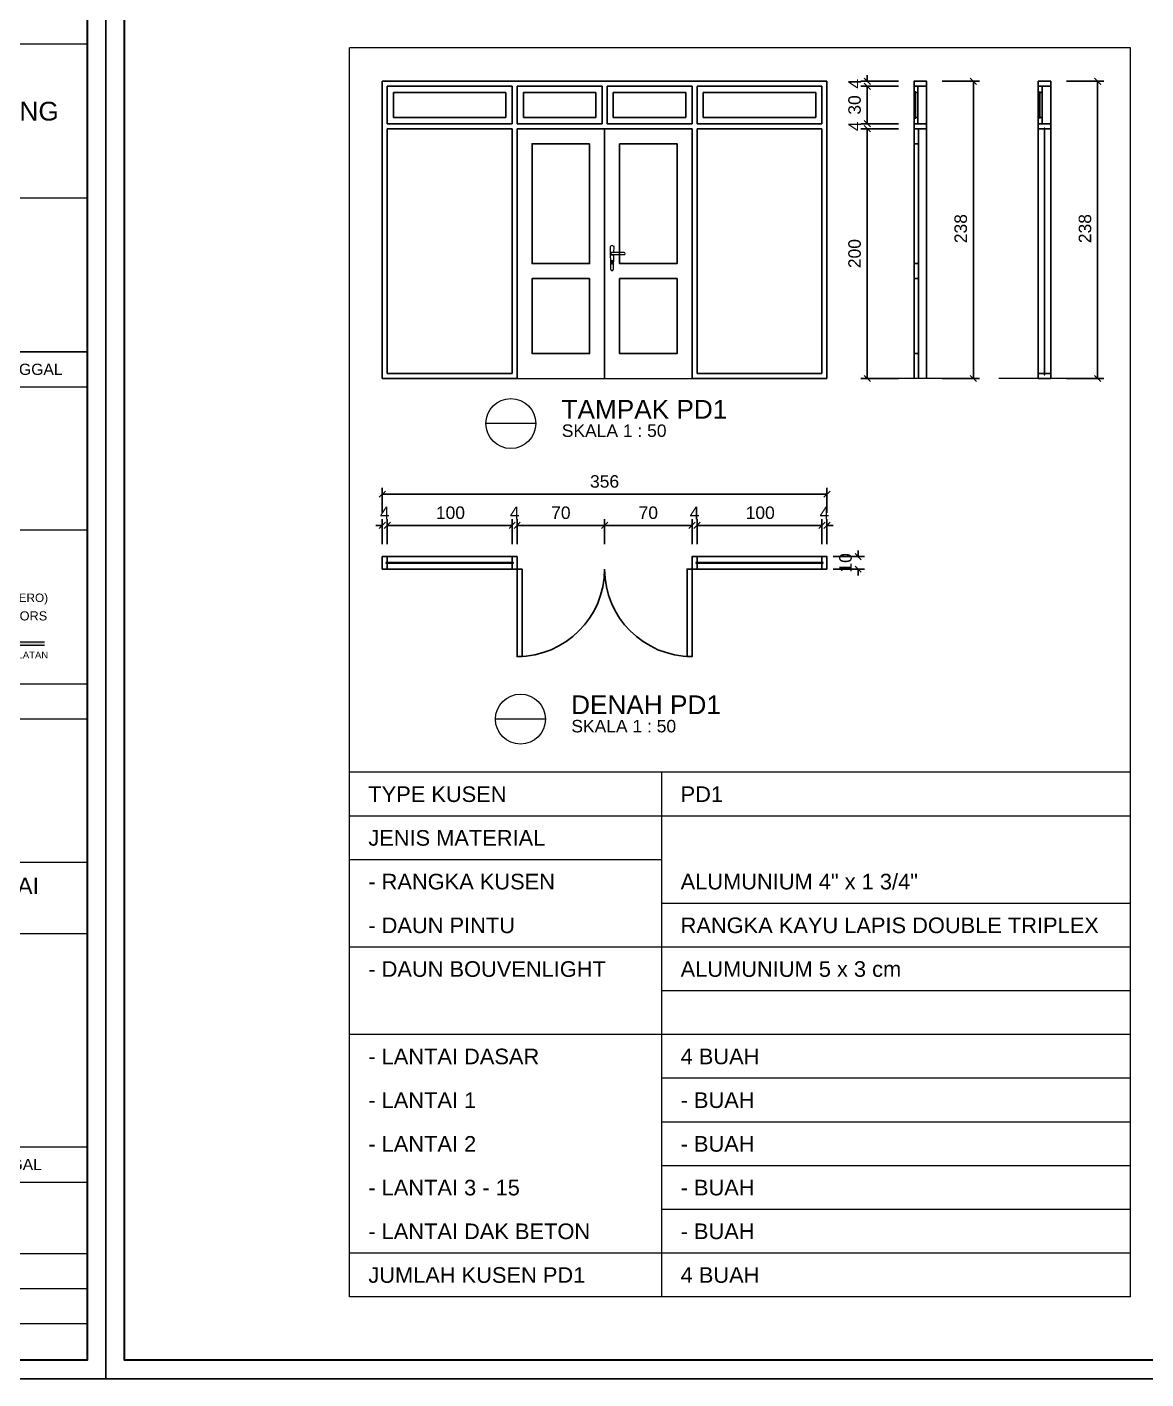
# Model space of a CAD drawing. Header units: millimetres. Extents: x -108 to 357, y -17 to 192.
# Drawn here: x 292.38 to 310.29, y -16.96 to 4.69 of the extents above; entities that cross this region are included whole.
import ezdxf
from ezdxf.enums import TextEntityAlignment as Align

# ---------------------------------------------------------------- set-up
doc = ezdxf.new("R2010")
doc.units = ezdxf.units.MM
doc.layers.get('defpoints').update_dxf_attribs({"color": 1})
for name, color, linetype, lineweight in [('ars', 11, 'Continuous', 0), ('KACA', 151, 'Continuous', 5), ('KOP', 7, 'Continuous', 20), ('KOP GARIS', 1, 'Continuous', 30), ('lan', 7, 'Continuous', 15), ('NOT', 7, 'Continuous', 20), ('u', 6, 'Continuous', 20)]:
    doc.layers.add(name, color=color, linetype=linetype, lineweight=lineweight)
doc.layers.add('Kusen', color=30, linetype='Continuous')
doc.styles.add('BOLD', font='arial.ttf')
doc.styles.get("Standard").update_dxf_attribs({"font": 'arial.ttf'})
doc.dimstyles.new('SK-50', dxfattribs={"dimscale": 0, "dimtxt": 0.2, "dimasz": 0.1, "dimexe": 0.1, "dimexo": 0, "dimgap": 0.1, "dimtad": 1, "dimdec": 0, "dimlfac": 50, "dimzin": 0, "dimdsep": 46, "dimtxsty": 'Standard', "dimblk": 'OBLIQUE', "dimcen": 0.09, "dimclrd": 256, "dimclre": 256, "dimclrt": 256, "dimadec": 0, "dimazin": 0, "dimtfac": 1, "dimtdec": 0, "dimtofl": 0, "dimtmove": 0, "dimatfit": 3, "dimldrblk": 'OBLIQUE', "dimfxl": 0, "dimtolj": 1, "dimtzin": 0, "dimarcsym": 0})

# ---------------------------------------------------------------- blocks, each defined once
blk = doc.blocks.new('P-70-DOBLE')
at = {"layer": 'Kusen'}
for points in [[(102.301, -17.94), (102.341, -17.94), (102.341, -18.04), (102.301, -18.04)], [(103.781, -17.94), (103.741, -17.94), (103.741, -18.04), (103.781, -18.04)], [(102.341, -18.04), (102.381, -18.04), (102.381, -18.74), (102.341, -18.74)], [(103.741, -18.04), (103.701, -18.04), (103.701, -18.74), (103.741, -18.74)]]:
    blk.add_lwpolyline(points, close=True, dxfattribs=at)
for centre, start, end in [((102.341, -18.04), 270, 360), ((103.741, -18.04), 180, 270)]:
    blk.add_arc(centre, 0.7, start, end, dxfattribs=at)
blk = doc.blocks.new('_Oblique')
at = {"color": 0, "linetype": 'ByBlock', "lineweight": -2}
blk.add_line((-0.5, -0.5), (0.5, 0.5), dxfattribs=at)
blk = doc.blocks.new('*D621')
at = {"layer": 'defpoints', "color": 0}
for p in [(305.186, -3.296), (305.106, -3.596), (305.186, -3.596)]:
    blk.add_point(p, dxfattribs=at)
at = {"layer": 'u', "lineweight": -2}
for p, q in [((305.106, -3.596), (305.106, -3.196)), ((305.186, -3.596), (305.186, -3.196)), ((305.106, -3.296), (305.006, -3.296)), ((305.186, -3.296), (305.286, -3.296))]:
    blk.add_line(p, q, dxfattribs=at)
at = {"layer": 'u', "lineweight": -2, "xscale": 0.1, "yscale": 0.1, "zscale": 0.1}
blk.add_blockref('_Oblique', (305.106, -3.296), dxfattribs=at)
at = {"layer": 'u', "lineweight": -2, "xscale": 0.1, "yscale": 0.1, "zscale": 0.1, "rotation": 180}
blk.add_blockref('_Oblique', (305.186, -3.296), dxfattribs=at)
at = {"layer": 'u', "insert": (305.146, -3.096), "char_height": 0.2, "attachment_point": 5}
blk.add_mtext('\\A1;4', dxfattribs=at)
blk = doc.blocks.new('*D306')
at = {"layer": 'defpoints', "color": 0}
for p in [(305.186, -2.796), (298.066, -3.096), (305.186, -3.096)]:
    blk.add_point(p, dxfattribs=at)
at = {"layer": 'u', "lineweight": -2}
for p, q in [((298.066, -3.096), (298.066, -2.696)), ((298.066, -2.796), (305.186, -2.796)), ((305.186, -3.096), (305.186, -2.696))]:
    blk.add_line(p, q, dxfattribs=at)
at = {"layer": 'u', "lineweight": -2, "xscale": 0.1, "yscale": 0.1, "zscale": 0.1, "rotation": 180}
blk.add_blockref('_Oblique', (298.066, -2.796), dxfattribs=at)
at = {"layer": 'u', "lineweight": -2, "xscale": 0.1, "yscale": 0.1, "zscale": 0.1}
blk.add_blockref('_Oblique', (305.186, -2.796), dxfattribs=at)
at = {"layer": 'u', "insert": (301.626, -2.593), "char_height": 0.2, "attachment_point": 5}
blk.add_mtext('\\A1;356', dxfattribs=at)
blk = doc.blocks.new('*D307')
at = {"layer": 'defpoints', "color": 0}
for p in [(305.286, -3.796), (305.286, -3.996), (305.686, -3.996)]:
    blk.add_point(p, dxfattribs=at)
at = {"layer": 'u', "lineweight": -2}
for p, q in [((305.286, -3.796), (305.786, -3.796)), ((305.686, -3.796), (305.686, -3.696)), ((305.286, -3.996), (305.786, -3.996)), ((305.686, -3.996), (305.686, -4.096))]:
    blk.add_line(p, q, dxfattribs=at)
at = {"layer": 'u', "lineweight": -2, "xscale": 0.1, "yscale": 0.1, "zscale": 0.1}
for p, rotation in [((305.686, -3.796), 270), ((305.686, -3.996), 90)]:
    blk.add_blockref('_Oblique', p, dxfattribs=dict(at, rotation=rotation))
at = {"layer": 'u', "insert": (305.484, -3.896), "char_height": 0.2, "attachment_point": 5, "rotation": 90}
blk.add_mtext('\\A1;10', dxfattribs=at)
blk = doc.blocks.new('*D622')
at = {"layer": 'defpoints', "color": 0}
for p in [(298.146, -3.296), (298.066, -3.596), (298.146, -3.596)]:
    blk.add_point(p, dxfattribs=at)
at = {"layer": 'u', "lineweight": -2}
for p, q in [((298.066, -3.596), (298.066, -3.196)), ((298.146, -3.596), (298.146, -3.196)), ((298.066, -3.296), (297.966, -3.296)), ((298.146, -3.296), (298.246, -3.296))]:
    blk.add_line(p, q, dxfattribs=at)
at = {"layer": 'u', "lineweight": -2, "xscale": 0.1, "yscale": 0.1, "zscale": 0.1}
blk.add_blockref('_Oblique', (298.066, -3.296), dxfattribs=at)
at = {"layer": 'u', "lineweight": -2, "xscale": 0.1, "yscale": 0.1, "zscale": 0.1, "rotation": 180}
blk.add_blockref('_Oblique', (298.146, -3.296), dxfattribs=at)
at = {"layer": 'u', "insert": (298.106, -3.096), "char_height": 0.2, "attachment_point": 5}
blk.add_mtext('\\A1;4', dxfattribs=at)
blk = doc.blocks.new('Ndtpd')
blk.add_line((0.747, 0), (-0.747, 0))
blk.add_circle((0, 0), 0.747)
at = {"flags": 4}
for tag, height, p in [('NO', 0.5, (0, 0.148)), ('NOLBR', 0.3, (0, -0.398))]:
    blk.add_attdef(tag, text='', height=height, dxfattribs=at).set_placement(p, align=Align.CENTER)
for tag, p, height in [('NDTPD', (1.516, 0.148), 0.5), ('SKALA', (1.523, -0.398), 0.3)]:
    blk.add_attdef(tag, p, '', height=height, dxfattribs=at)
blk = doc.blocks.new('*D308')
at = {"layer": 'defpoints', "color": 0}
for p in [(303.026, -3.296), (301.626, -3.596), (303.026, -3.596)]:
    blk.add_point(p, dxfattribs=at)
at = {"layer": 'u', "lineweight": -2}
for p, q in [((301.626, -3.596), (301.626, -3.196)), ((303.026, -3.596), (303.026, -3.196)), ((301.626, -3.296), (303.026, -3.296))]:
    blk.add_line(p, q, dxfattribs=at)
at = {"layer": 'u', "lineweight": -2, "xscale": 0.1, "yscale": 0.1, "zscale": 0.1, "rotation": 180}
blk.add_blockref('_Oblique', (301.626, -3.296), dxfattribs=at)
at = {"layer": 'u', "lineweight": -2, "xscale": 0.1, "yscale": 0.1, "zscale": 0.1}
blk.add_blockref('_Oblique', (303.026, -3.296), dxfattribs=at)
at = {"layer": 'u', "insert": (302.326, -3.094), "char_height": 0.2, "attachment_point": 5}
blk.add_mtext('\\A1;70', dxfattribs=at)
blk = doc.blocks.new('*D623')
at = {"layer": 'defpoints', "color": 0}
for p in [(303.106, -3.296), (303.026, -3.596), (303.106, -3.596)]:
    blk.add_point(p, dxfattribs=at)
at = {"layer": 'u', "lineweight": -2}
for p, q in [((303.026, -3.596), (303.026, -3.196)), ((303.106, -3.596), (303.106, -3.196)), ((303.026, -3.296), (302.926, -3.296)), ((303.106, -3.296), (303.206, -3.296))]:
    blk.add_line(p, q, dxfattribs=at)
at = {"layer": 'u', "lineweight": -2, "xscale": 0.1, "yscale": 0.1, "zscale": 0.1}
blk.add_blockref('_Oblique', (303.026, -3.296), dxfattribs=at)
at = {"layer": 'u', "lineweight": -2, "xscale": 0.1, "yscale": 0.1, "zscale": 0.1, "rotation": 180}
blk.add_blockref('_Oblique', (303.106, -3.296), dxfattribs=at)
at = {"layer": 'u', "insert": (303.066, -3.096), "char_height": 0.2, "attachment_point": 5}
blk.add_mtext('\\A1;4', dxfattribs=at)
blk = doc.blocks.new('*D312')
at = {"layer": 'defpoints', "color": 0}
for p in [(300.146, -3.296), (298.146, -3.596), (300.146, -3.596)]:
    blk.add_point(p, dxfattribs=at)
at = {"layer": 'u', "lineweight": -2}
for p, q in [((298.146, -3.596), (298.146, -3.196)), ((300.146, -3.596), (300.146, -3.196)), ((298.146, -3.296), (300.146, -3.296))]:
    blk.add_line(p, q, dxfattribs=at)
at = {"layer": 'u', "lineweight": -2, "xscale": 0.1, "yscale": 0.1, "zscale": 0.1, "rotation": 180}
blk.add_blockref('_Oblique', (298.146, -3.296), dxfattribs=at)
at = {"layer": 'u', "lineweight": -2, "xscale": 0.1, "yscale": 0.1, "zscale": 0.1}
blk.add_blockref('_Oblique', (300.146, -3.296), dxfattribs=at)
at = {"layer": 'u', "insert": (299.158, -3.094), "char_height": 0.2, "attachment_point": 5}
blk.add_mtext('\\A1;100', dxfattribs=at)
blk = doc.blocks.new('*D624')
at = {"layer": 'defpoints', "color": 0}
for p in [(300.226, -3.296), (300.146, -3.596), (300.226, -3.596)]:
    blk.add_point(p, dxfattribs=at)
at = {"layer": 'u', "lineweight": -2}
for p, q in [((300.146, -3.596), (300.146, -3.196)), ((300.226, -3.596), (300.226, -3.196)), ((300.146, -3.296), (300.046, -3.296)), ((300.226, -3.296), (300.326, -3.296))]:
    blk.add_line(p, q, dxfattribs=at)
at = {"layer": 'u', "lineweight": -2, "xscale": 0.1, "yscale": 0.1, "zscale": 0.1}
blk.add_blockref('_Oblique', (300.146, -3.296), dxfattribs=at)
at = {"layer": 'u', "lineweight": -2, "xscale": 0.1, "yscale": 0.1, "zscale": 0.1, "rotation": 180}
blk.add_blockref('_Oblique', (300.226, -3.296), dxfattribs=at)
at = {"layer": 'u', "insert": (300.186, -3.096), "char_height": 0.2, "attachment_point": 5}
blk.add_mtext('\\A1;4', dxfattribs=at)
blk = doc.blocks.new('*D313')
at = {"layer": 'defpoints', "color": 0}
for p in [(301.626, -3.296), (300.226, -3.596), (301.626, -3.596)]:
    blk.add_point(p, dxfattribs=at)
at = {"layer": 'u', "lineweight": -2}
for p, q in [((300.226, -3.596), (300.226, -3.196)), ((301.626, -3.596), (301.626, -3.196)), ((300.226, -3.296), (301.626, -3.296))]:
    blk.add_line(p, q, dxfattribs=at)
at = {"layer": 'u', "lineweight": -2, "xscale": 0.1, "yscale": 0.1, "zscale": 0.1, "rotation": 180}
blk.add_blockref('_Oblique', (300.226, -3.296), dxfattribs=at)
at = {"layer": 'u', "lineweight": -2, "xscale": 0.1, "yscale": 0.1, "zscale": 0.1}
blk.add_blockref('_Oblique', (301.626, -3.296), dxfattribs=at)
at = {"layer": 'u', "insert": (300.926, -3.094), "char_height": 0.2, "attachment_point": 5}
blk.add_mtext('\\A1;70', dxfattribs=at)
blk = doc.blocks.new('*D315')
at = {"layer": 'defpoints', "color": 0}
for p in [(305.106, -3.296), (303.106, -3.596), (305.106, -3.596)]:
    blk.add_point(p, dxfattribs=at)
at = {"layer": 'u', "lineweight": -2}
for p, q in [((303.106, -3.596), (303.106, -3.196)), ((305.106, -3.596), (305.106, -3.196)), ((303.106, -3.296), (305.106, -3.296))]:
    blk.add_line(p, q, dxfattribs=at)
at = {"layer": 'u', "lineweight": -2, "xscale": 0.1, "yscale": 0.1, "zscale": 0.1, "rotation": 180}
blk.add_blockref('_Oblique', (303.106, -3.296), dxfattribs=at)
at = {"layer": 'u', "lineweight": -2, "xscale": 0.1, "yscale": 0.1, "zscale": 0.1}
blk.add_blockref('_Oblique', (305.106, -3.296), dxfattribs=at)
at = {"layer": 'u', "insert": (304.118, -3.094), "char_height": 0.2, "attachment_point": 5}
blk.add_mtext('\\A1;100', dxfattribs=at)
blk = doc.blocks.new('*D625')
at = {"layer": 'defpoints', "color": 0}
for p in [(306.331, 3.057), (305.831, -0.943), (306.331, -0.943)]:
    blk.add_point(p, dxfattribs=at)
at = {"layer": 'u', "lineweight": -2}
for p, q in [((306.331, 3.057), (305.731, 3.057)), ((305.831, 3.057), (305.831, -0.943)), ((306.331, -0.943), (305.731, -0.943))]:
    blk.add_line(p, q, dxfattribs=at)
at = {"layer": 'u', "lineweight": -2, "xscale": 0.1, "yscale": 0.1, "zscale": 0.1}
for p, rotation in [((305.831, 3.057), 90), ((305.831, -0.943), 270)]:
    blk.add_blockref('_Oblique', p, dxfattribs=dict(at, rotation=rotation))
at = {"layer": 'u', "insert": (305.629, 1.057), "char_height": 0.2, "attachment_point": 5, "rotation": 90}
blk.add_mtext('\\A1;200', dxfattribs=at)
blk = doc.blocks.new('*D626')
at = {"layer": 'defpoints', "color": 0}
for p in [(305.831, 3.737), (306.331, 3.817), (306.331, 3.737)]:
    blk.add_point(p, dxfattribs=at)
at = {"layer": 'u', "lineweight": -2}
for p, q in [((305.831, 3.817), (305.831, 3.917)), ((306.331, 3.817), (305.731, 3.817)), ((306.331, 3.737), (305.731, 3.737)), ((305.831, 3.737), (305.831, 3.637))]:
    blk.add_line(p, q, dxfattribs=at)
at = {"layer": 'u', "lineweight": -2, "xscale": 0.1, "yscale": 0.1, "zscale": 0.1}
for p, rotation in [((305.831, 3.817), 270), ((305.831, 3.737), 90)]:
    blk.add_blockref('_Oblique', p, dxfattribs=dict(at, rotation=rotation))
at = {"layer": 'u', "insert": (305.631, 3.777), "char_height": 0.2, "attachment_point": 5, "rotation": 90}
blk.add_mtext('\\A1;4', dxfattribs=at)
blk = doc.blocks.new('*D627')
at = {"layer": 'defpoints', "color": 0}
for p in [(305.831, 3.057), (306.331, 3.137), (306.331, 3.057)]:
    blk.add_point(p, dxfattribs=at)
at = {"layer": 'u', "lineweight": -2}
for p, q in [((306.331, 3.137), (305.731, 3.137)), ((306.331, 3.057), (305.731, 3.057)), ((305.831, 3.137), (305.831, 3.237)), ((305.831, 3.057), (305.831, 2.957))]:
    blk.add_line(p, q, dxfattribs=at)
at = {"layer": 'u', "lineweight": -2, "xscale": 0.1, "yscale": 0.1, "zscale": 0.1}
for p, rotation in [((305.831, 3.137), 270), ((305.831, 3.057), 90)]:
    blk.add_blockref('_Oblique', p, dxfattribs=dict(at, rotation=rotation))
at = {"layer": 'u', "insert": (305.631, 3.097), "char_height": 0.2, "attachment_point": 5, "rotation": 90}
blk.add_mtext('\\A1;4', dxfattribs=at)
blk = doc.blocks.new('*D628')
at = {"layer": 'defpoints', "color": 0}
for p in [(306.331, 3.737), (305.831, 3.137), (306.331, 3.137)]:
    blk.add_point(p, dxfattribs=at)
at = {"layer": 'u', "lineweight": -2}
for p, q in [((306.331, 3.737), (305.731, 3.737)), ((305.831, 3.737), (305.831, 3.137)), ((306.331, 3.137), (305.731, 3.137))]:
    blk.add_line(p, q, dxfattribs=at)
at = {"layer": 'u', "lineweight": -2, "xscale": 0.1, "yscale": 0.1, "zscale": 0.1}
for p, rotation in [((305.831, 3.737), 90), ((305.831, 3.137), 270)]:
    blk.add_blockref('_Oblique', p, dxfattribs=dict(at, rotation=rotation))
at = {"layer": 'u', "insert": (305.629, 3.437), "char_height": 0.2, "attachment_point": 5, "rotation": 90}
blk.add_mtext('\\A1;30', dxfattribs=at)
blk = doc.blocks.new('*D629')
at = {"layer": 'defpoints', "color": 0}
for p in [(307.031, 3.817), (307.031, -0.943), (307.531, -0.943)]:
    blk.add_point(p, dxfattribs=at)
at = {"layer": 'u', "lineweight": -2}
for p, q in [((307.031, 3.817), (307.631, 3.817)), ((307.531, 3.817), (307.531, -0.943)), ((307.031, -0.943), (307.631, -0.943))]:
    blk.add_line(p, q, dxfattribs=at)
at = {"layer": 'u', "lineweight": -2, "xscale": 0.1, "yscale": 0.1, "zscale": 0.1}
for p, rotation in [((307.531, 3.817), 90), ((307.531, -0.943), 270)]:
    blk.add_blockref('_Oblique', p, dxfattribs=dict(at, rotation=rotation))
at = {"layer": 'u', "insert": (307.329, 1.457), "char_height": 0.2, "attachment_point": 5, "rotation": 90}
blk.add_mtext('\\A1;238', dxfattribs=at)
blk = doc.blocks.new('GAGANG PINTU')
at = {"ltscale": 0.2}
for points in [[(1350.091, 1379.836), (1350.09, 1379.884), (1350.094, 1379.884, -0.666667), (1350.118, 1379.884), (1350.122, 1379.884), (1350.118, 1379.7), (1350.114, 1379.7, -1), (1350.098, 1379.7), (1350.094, 1379.7), (1350.091, 1379.82)], [(1350.01, 1379.82, -1), (1350.01, 1379.836), (1350.106, 1379.836, -1), (1350.106, 1379.82), (1350.01, 1379.82)]]:
    blk.add_lwpolyline(points, format="xyb", dxfattribs=at)
at = {"lineweight": 0, "ltscale": 0.2}
blk.add_lwpolyline([(1350.102, 1379.758, -3.732051), (1350.11, 1379.758), (1350.11, 1379.748, -1), (1350.102, 1379.748), (1350.102, 1379.758)], format="xyb", dxfattribs=at)
blk.add_lwpolyline([(1350.105, 1379.768), (1350.107, 1379.768), (1350.107, 1379.76), (1350.105, 1379.76)], close=True, dxfattribs=at)
blk.add_circle((1350.106, 1379.764), 0.0072, dxfattribs=at)
blk.add_arc((1350.106, 1379.828), 0.012, 221.8103, 138.1897, dxfattribs=at)
blk = doc.blocks.new('*D630')
at = {"layer": 'defpoints', "color": 0}
for p in [(309.02, 3.817), (309.02, -0.943), (309.52, -0.943)]:
    blk.add_point(p, dxfattribs=at)
at = {"layer": 'u', "lineweight": -2}
for p, q in [((309.02, 3.817), (309.62, 3.817)), ((309.52, 3.817), (309.52, -0.943)), ((309.02, -0.943), (309.62, -0.943))]:
    blk.add_line(p, q, dxfattribs=at)
at = {"layer": 'u', "lineweight": -2, "xscale": 0.1, "yscale": 0.1, "zscale": 0.1}
for p, rotation in [((309.52, 3.817), 90), ((309.52, -0.943), 270)]:
    blk.add_blockref('_Oblique', p, dxfattribs=dict(at, rotation=rotation))
at = {"layer": 'u', "insert": (309.318, 1.457), "char_height": 0.2, "attachment_point": 5, "rotation": 90}
blk.add_mtext('\\A1;238', dxfattribs=at)
blk = doc.blocks.new('KOP A3 DED')
at = {"color": 8, "linetype": 'Continuous'}
blk.add_line((15.51, 10.967), (20.8, 10.967), dxfattribs=at)
blk.add_lwpolyline([(-21, 29.697), (21, 29.697), (21, 0), (-21, 0), (-21, 29.697)])
at = {"layer": 'KOP'}
for p, q in [((15.51, 14.253), (20.8, 14.253)), ((15.51, 12.61), (20.8, 12.61)), ((15.51, 10.967), (20.8, 10.967)), ((15.51, 10.592), (20.8, 10.592)), ((15.51, 9.064), (20.8, 9.064)), ((20.348, 7.865), (17.164, 7.865)), ((17.164, 7.835), (20.348, 7.835)), ((15.51, 7.421), (20.8, 7.421)), ((15.51, 7.046), (20.8, 7.046)), ((15.51, 5.519), (20.8, 5.519)), ((15.51, 4.755), (20.8, 4.755)), ((15.51, 2.478), (20.8, 2.478)), ((15.51, 2.102), (20.8, 2.102)), ((15.51, 1.339), (20.8, 1.339)), ((15.51, 0.964), (20.8, 0.964)), ((20.8, 0.589), (15.51, 0.589))]:
    blk.add_line(p, q, dxfattribs=at)
blk.add_solid([(17.164, 7.865), (17.164, 7.835), (20.348, 7.865), (20.348, 7.835)], dxfattribs=at)
at = {"layer": 'KOP GARIS'}
blk.add_lwpolyline([(-20.8, 29.497), (20.8, 29.497), (20.8, 0.2), (-20.8, 0.2)], close=True, dxfattribs=at)
at = {"layer": 'KOP', "style": 'BOLD'}
for s, height, p in [('DINAS PERUMAHAN DAN GEDUNG', 0.19998, (18.155, 13.535)), ('TANGGAL', 0.12, (20.139, 10.779)), ('DIAJUKAN DAN DISETUJUI SEBAGAI', 0.17498, (18.155, 5.264)), ('TANGGAL', 0.12, (19.918, 2.29))]:
    blk.add_text(s, height=height, dxfattribs=at).set_placement(p, align=Align.MIDDLE_CENTER)
blk.add_text('(PERSERO)', height=0.09, dxfattribs=at).set_placement((19.686, 8.295))
blk.add_text('CIVIL ENGINEERING & GENERAL CONTRACTORS', height=0.09753, dxfattribs=at).set_placement((18.756, 8.098), align=Align.CENTER)
at = {"layer": 'KOP'}
blk.add_text('JL.ISKANDARSYAH 1 NO.6 KEBAYORAN BARU-JAKARTA SELATAN', height=0.07252, dxfattribs=at).set_placement((17.16, 7.693))
at = {"layer": 'KOP', "style": 'BOLD'}
for tag, p in [('JUDUL1', (15.945, 4.092)), ('JUDUL2', (15.945, 3.747)), ('JUDUL3', (15.945, 3.427)), ('NO', (17.215, 1.101)), ('REFF', (17.207, 0.727)), ('FILE', (17.189, 0.336))]:
    blk.add_attdef(tag, p, '', height=0.12, dxfattribs=at)
for tag, p in [('SCALE1', (18.171, 1.948)), ('NAME', (16.363, 1.738)), ('SCALE2', (18.169, 1.733)), ('DATE', (19.9, 1.757)), ('SCALE3', (18.17, 1.521))]:
    blk.add_attdef(tag, text='', height=0.12, dxfattribs=at).set_placement(p, align=Align.MIDDLE_CENTER)

msp = doc.modelspace()

# ---------------------------------------------------------------- linework, layer by layer
at = {"layer": 'ars'}
for points in [[(306.60085, 3.22707), (306.61085, 3.22707), (306.61085, 3.64707), (306.60085, 3.64707)], [(308.58981, 3.22707), (308.59981, 3.22707), (308.59981, 3.64707), (308.58981, 3.64707)], [(308.66481, -0.88293), (308.67481, -0.88293), (308.67481, 3.06707), (308.66481, 3.06707)]]:
    msp.add_lwpolyline(points, close=True, dxfattribs=at)
at = {"layer": 'KACA'}
for points in [[(298.12582, -3.90065), (300.16582, -3.90065), (300.16582, -3.89065), (298.12582, -3.89065)], [(303.08582, -3.90065), (305.12582, -3.90065), (305.12582, -3.89065), (303.08582, -3.89065)]]:
    msp.add_lwpolyline(points, close=True, dxfattribs=at)
at = {"layer": 'Kusen'}
for p, q in [((305.18582, 3.81707), (298.06582, 3.81707)), ((298.06582, -0.94293), (298.06582, 3.81707)), ((298.14582, 3.73707), (300.14582, 3.73707)), ((298.14582, 3.13707), (298.14582, 3.73707)), ((300.14582, 3.13707), (300.14582, 3.73707)), ((300.22582, 3.73707), (301.58582, 3.73707)), ((300.22582, 3.73707), (300.22582, 3.13707)), ((301.58582, 3.73707), (301.58582, 3.13707)), ((303.02582, 3.73707), (301.66582, 3.73707)), ((301.66582, 3.73707), (301.66582, 3.13707)), ((303.02582, 3.73707), (303.02582, 3.13707)), ((305.10582, 3.73707), (303.10582, 3.73707)), ((303.10582, 3.13707), (303.10582, 3.73707)), ((305.10582, 3.73707), (305.10582, 3.13707)), ((305.18582, -0.94293), (305.18582, 3.81707)), ((306.78084, -0.94293), (306.78084, 3.73707)), ((308.76981, 3.13707), (308.76981, 3.73707)), ((298.24582, 3.63707), (300.04582, 3.63707)), ((298.24582, 3.63707), (298.24582, 3.23707)), ((300.04582, 3.63707), (300.04582, 3.23707)), ((300.32582, 3.63707), (301.48582, 3.63707)), ((300.32582, 3.63707), (300.32582, 3.23707)), ((301.48582, 3.63707), (301.48582, 3.23707)), ((302.92582, 3.63707), (301.76582, 3.63707)), ((301.76582, 3.63707), (301.76582, 3.23707)), ((302.92582, 3.63707), (302.92582, 3.23707)), ((305.00582, 3.63707), (303.20582, 3.63707)), ((303.20582, 3.63707), (303.20582, 3.23707)), ((305.00582, 3.63707), (305.00582, 3.23707)), ((306.58085, 3.23707), (306.58085, 3.63707)), ((306.64085, 3.23707), (306.64085, 3.63707)), ((308.56981, 3.23707), (308.56981, 3.63707)), ((308.62981, 3.23707), (308.62981, 3.63707)), ((300.14582, 3.13707), (298.14582, 3.13707)), ((298.14582, -0.86293), (298.14582, 3.05707)), ((298.14582, 3.05707), (300.14582, 3.05707)), ((300.04582, 3.23707), (298.24582, 3.23707)), ((300.14582, -0.86293), (300.14582, 3.05707)), ((301.58582, 3.13707), (300.22582, 3.13707)), ((303.02582, 3.05707), (300.22582, 3.05707)), ((300.22582, -0.94293), (300.22582, 3.05707)), ((301.48582, 3.23707), (300.32582, 3.23707)), ((301.62582, -0.94293), (301.62582, 3.05707)), ((301.66582, 3.13707), (303.02582, 3.13707)), ((301.76582, 3.23707), (302.92582, 3.23707)), ((303.02582, -0.94293), (303.02582, 3.05707)), ((303.10582, 3.13707), (305.10582, 3.13707)), ((303.10582, -0.86293), (303.10582, 3.05707)), ((305.10582, 3.05707), (303.10582, 3.05707)), ((303.20582, 3.23707), (305.00582, 3.23707)), ((305.10582, -0.86293), (305.10582, 3.05707)), ((306.58084, -0.94293), (306.58084, 3.05707)), ((306.65084, -0.94293), (306.65084, 3.05707)), ((308.56981, -0.94293), (308.56981, 3.05707)), ((308.76981, -0.86293), (308.76981, 3.05707)), ((306.65084, 2.81707), (306.58084, 2.81707)), ((306.58084, 0.89707), (306.65084, 0.89707)), ((306.58084, 0.65707), (306.65084, 0.65707)), ((306.58084, -0.54293), (306.65084, -0.54293)), ((300.14582, -0.86293), (298.14582, -0.86293)), ((303.10582, -0.86293), (305.10582, -0.86293)), ((298.06582, -0.94293), (300.22582, -0.94293)), ((303.02582, -0.94293), (305.18582, -0.94293))]:
    msp.add_line(p, q, dxfattribs=at)
for points in [[(306.58084, 3.73707), (306.78084, 3.73707), (306.78084, 3.81707), (306.58084, 3.81707)], [(308.56981, 3.73707), (308.76981, 3.73707), (308.76981, 3.81707), (308.56981, 3.81707)], [(306.58084, 3.05707), (306.78084, 3.05707), (306.78084, 3.13707), (306.58084, 3.13707)], [(308.56981, 3.05707), (308.76981, 3.05707), (308.76981, 3.13707), (308.56981, 3.13707)], [(301.38582, 2.81707), (301.38582, 0.89707), (300.46582, 0.89707), (300.46582, 2.81707)], [(301.86582, 2.81707), (301.86582, 0.89707), (302.78582, 0.89707), (302.78582, 2.81707)], [(301.38582, 0.65707), (301.38582, -0.54293), (300.46582, -0.54293), (300.46582, 0.65707)], [(301.86582, 0.65707), (301.86582, -0.54293), (302.78582, -0.54293), (302.78582, 0.65707)], [(308.56981, -0.94293), (308.76981, -0.94293), (308.76981, -0.86293), (308.56981, -0.86293)], [(298.06582, -3.99565), (298.14582, -3.99565), (298.14582, -3.79565), (298.06582, -3.79565)], [(300.14582, -3.79565), (298.14582, -3.79565), (298.14582, -3.99565), (300.14582, -3.99565)], [(303.10582, -3.79565), (305.10582, -3.79565), (305.10582, -3.99565), (303.10582, -3.99565)], [(305.18582, -3.99565), (305.10582, -3.99565), (305.10582, -3.79565), (305.18582, -3.79565)]]:
    msp.add_lwpolyline(points, close=True, dxfattribs=at)
for points in [[(306.61085, 3.63707), (306.64085, 3.63707), (306.64085, 3.73707), (306.58085, 3.73707), (306.58085, 3.63707), (306.60085, 3.63707)], [(308.59981, 3.63707), (308.62981, 3.63707), (308.62981, 3.73707), (308.56981, 3.73707), (308.56981, 3.63707), (308.58981, 3.63707)], [(306.60085, 3.23707), (306.58084, 3.23707), (306.58084, 3.13707), (306.64085, 3.13707), (306.64085, 3.23707), (306.61085, 3.23707)], [(308.58981, 3.23707), (308.56981, 3.23707), (308.56981, 3.13707), (308.62981, 3.13707), (308.62981, 3.23707), (308.59981, 3.23707)]]:
    msp.add_lwpolyline(points, dxfattribs=at)
at = {"layer": 'lan'}
for p, q in [((297.54364, -15.64995), (297.54364, 4.35005)), ((310.04364, 4.35005), (297.54364, 4.35005)), ((310.04364, -15.64995), (310.04364, 4.35005)), ((300.22582, -0.94293), (303.02582, -0.94293)), ((310.04364, -7.24995), (297.54364, -7.24995)), ((302.54364, -15.64995), (302.54364, -7.24995)), ((310.04364, -7.94995), (297.54364, -7.94995)), ((302.54364, -8.64995), (297.54364, -8.64995)), ((310.04364, -9.34995), (302.54364, -9.34995)), ((310.04364, -10.04995), (297.54364, -10.04995)), ((310.04364, -10.74995), (302.54364, -10.74995)), ((310.04364, -11.44995), (297.54364, -11.44995)), ((310.04364, -12.14995), (302.54364, -12.14995)), ((310.04364, -12.84995), (302.54364, -12.84995)), ((310.04364, -13.54995), (302.54364, -13.54995)), ((310.04364, -14.24995), (302.54364, -14.24995)), ((310.04364, -14.94995), (297.54364, -14.94995)), ((310.04364, -15.64995), (297.54364, -15.64995))]:
    msp.add_line(p, q, dxfattribs=at)
at = {"layer": 'lan', "linetype": 'ByBlock'}
for p, q in [((307.39904, -0.94293), (305.94708, -0.94293)), ((309.38801, -0.94293), (307.93605, -0.94293))]:
    msp.add_line(p, q, dxfattribs=at)

# ---------------------------------------------------------------- block references
at = {"xscale": 1.5, "yscale": 1.5, "zscale": 1.5}
for p in [(262.13958, -16.96472), (325.13958, -16.96472)]:
    msp.add_blockref('KOP A3 DED', p, dxfattribs=at)
at = {"layer": 'ars', "extrusion": (0, 0, -1), "xscale": 2, "yscale": 2, "zscale": -2, "rotation": 359.9999927123874}
msp.add_blockref('GAGANG PINTU', (-3001.95831, -2758.59955), dxfattribs=at)
at = {"layer": 'lan', "color": 2, "xscale": 2, "yscale": 2, "zscale": 2}
msp.add_blockref('P-70-DOBLE', (95.54427, 32.08417), dxfattribs=at)
at = {"layer": 'NOT'}
ref = msp.add_blockref('Ndtpd', (300.1251, -1.66554), dxfattribs=dict(at, xscale=0.5354752342704153, yscale=0.5354752342704153, zscale=0.5354752342704153))
ref.add_attrib('NDTPD', 'TAMPAK PD1', (300.93689, -1.58652), dxfattribs={"layer": '0', "height": 0.3, "flags": 4})
ref.add_attrib('SKALA', 'SKALA 1 : 50', (300.94075, -1.87885), dxfattribs={"layer": '0', "height": 0.2, "flags": 4})
ref = msp.add_blockref('Ndtpd', (300.27832, -6.39715), dxfattribs=dict(at, xscale=0.5354752342704153, yscale=0.5354752342704153, zscale=0.5354752342704153))
ref.add_attrib('NDTPD', 'DENAH PD1', (301.09011, -6.31813), dxfattribs={"layer": '0', "height": 0.3, "flags": 4})
ref.add_attrib('SKALA', 'SKALA 1 : 50', (301.09397, -6.61046), dxfattribs={"layer": '0', "height": 0.2, "flags": 4})

# ---------------------------------------------------------------- texts
for s, p in [('TYPE KUSEN', (297.84364, -7.72495)), ('PD1', (302.84364, -7.72495)), ('JENIS MATERIAL', (297.84364, -8.42495)), ('- RANGKA KUSEN', (297.84364, -9.12495)), ('ALUMUNIUM 4" x 1 3/4"', (302.84364, -9.12495)), ('- DAUN PINTU', (297.84364, -9.82495)), ('RANGKA KAYU LAPIS DOUBLE TRIPLEX', (302.84364, -9.82495)), ('- DAUN BOUVENLIGHT', (297.84364, -10.52495)), ('ALUMUNIUM 5 x 3 cm', (302.84364, -10.52495)), ('- LANTAI DASAR', (297.84364, -11.92495)), ('4 BUAH', (302.84364, -11.92495)), ('- LANTAI 1', (297.84364, -12.62495)), ('- BUAH', (302.84364, -12.62495)), ('- LANTAI 2', (297.84364, -13.32495)), ('- BUAH', (302.84364, -13.32495)), ('- LANTAI 3 - 15', (297.84364, -14.02495)), ('- BUAH', (302.84364, -14.02495)), ('- LANTAI DAK BETON', (297.84364, -14.72495)), ('- BUAH', (302.84364, -14.72495)), ('JUMLAH KUSEN PD1', (297.84364, -15.42495)), ('4 BUAH', (302.84364, -15.42495))]:
    msp.add_text(s, height=0.25, dxfattribs=at).set_placement(p)

# ---------------------------------------------------------------- dimensions: what is measured, and where the dimension line sits
at = {"layer": 'u'}
for base, p1, p2, override, picture, middle in [((305.83084, 3.73707), (306.33084, 3.81707), (306.33084, 3.73707), {"dimscale": 1}, '*D626', (305.83084, 3.77707)), ((305.83084, 3.13707), (306.33084, 3.73707), (306.33084, 3.13707), {"dimscale": 1}, '*D628', (305.83084, 3.43707)), ((307.53084, -0.94293), (307.03084, 3.81707), (307.03084, -0.94293), {"dimscale": 1}, '*D629', (307.53084, 1.45707)), ((309.51981, -0.94293), (309.01981, 3.81707), (309.01981, -0.94293), {"dimscale": 1}, '*D630', (309.51981, 1.45707)), ((305.83084, -0.94293), (306.33084, 3.05707), (306.33084, -0.94293), {"dimscale": 1}, '*D625', (305.83084, 1.05707)), ((305.83084, 3.05707), (306.33084, 3.13707), (306.33084, 3.05707), {"dimscale": 1}, '*D627', (305.83084, 3.09707)), ((305.68582, -3.99565), (305.28582, -3.79565), (305.28582, -3.99565), {"dimscale": 1, "dimtxt": 0.2}, '*D307', (305.68582, -3.89565))]:
    dim = msp.add_linear_dim(base=base, p1=p1, p2=p2, angle=270, dimstyle='SK-50', override=override, dxfattribs=at)
    dim.commit()
    dim.dimension.update_dxf_attribs({"geometry": picture, "text_midpoint": middle, "dimtype": 160})
for base, p1, p2, override, picture, middle in [((305.18582, -2.79565), (298.06582, -3.09565), (305.18582, -3.09565), {"dimscale": 1, "dimtxt": 0.2}, '*D306', (301.62582, -2.79565)), ((298.14582, -3.29565), (298.06582, -3.59565), (298.14582, -3.59565), {"dimscale": 1}, '*D622', (298.10582, -3.29565)), ((300.14582, -3.29565), (298.14582, -3.59565), (300.14582, -3.59565), {"dimscale": 1, "dimtxt": 0.2}, '*D312', (299.15832, -3.29565)), ((300.22582, -3.29565), (300.14582, -3.59565), (300.22582, -3.59565), {"dimscale": 1}, '*D624', (300.18582, -3.29565)), ((301.62582, -3.29565), (300.22582, -3.59565), (301.62582, -3.59565), {"dimscale": 1, "dimtxt": 0.2}, '*D313', (300.92582, -3.29565)), ((303.02582, -3.29565), (301.62582, -3.59565), (303.02582, -3.59565), {"dimscale": 1, "dimtxt": 0.2}, '*D308', (302.32582, -3.29565)), ((303.10582, -3.29565), (303.02582, -3.59565), (303.10582, -3.59565), {"dimscale": 1}, '*D623', (303.06582, -3.29565)), ((305.10582, -3.29565), (303.10582, -3.59565), (305.10582, -3.59565), {"dimscale": 1, "dimtxt": 0.2}, '*D315', (304.11832, -3.29565)), ((305.18582, -3.29565), (305.10582, -3.59565), (305.18582, -3.59565), {"dimscale": 1}, '*D621', (305.14582, -3.29565))]:
    dim = msp.add_linear_dim(base=base, p1=p1, p2=p2, dimstyle='SK-50', override=override, dxfattribs=at)
    dim.commit()
    dim.dimension.update_dxf_attribs({"geometry": picture, "text_midpoint": middle, "dimtype": 160})

doc.saveas('drawing.dxf')
